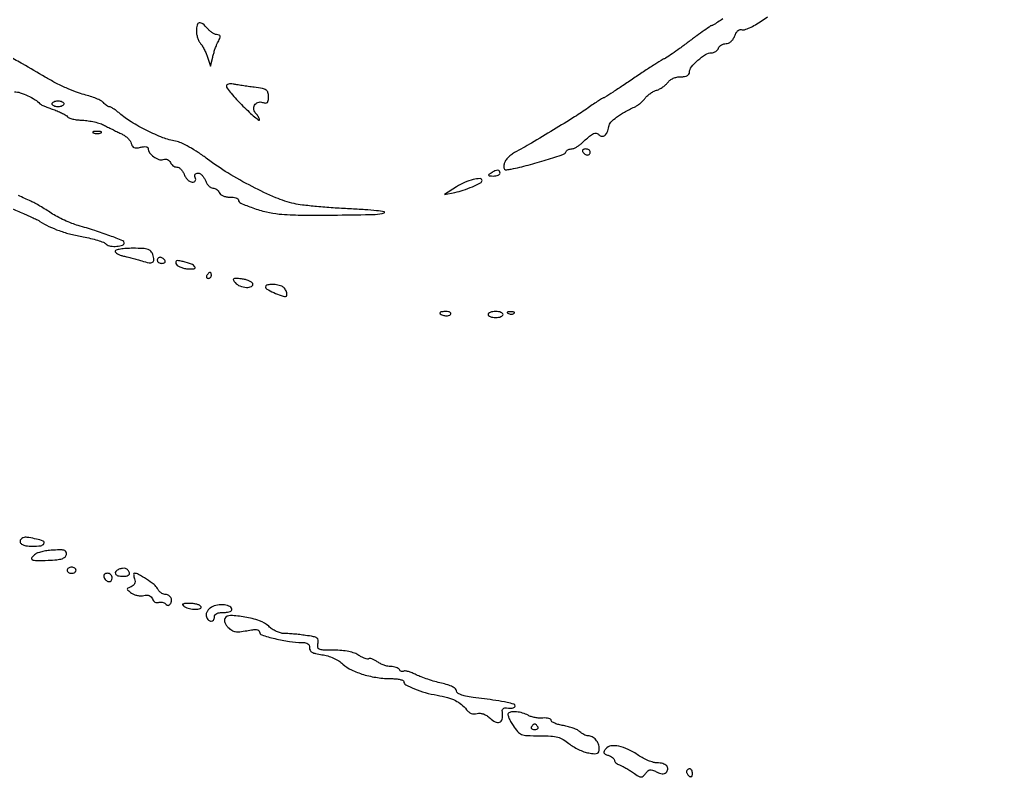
# Model space of a CAD drawing. Extents: x 0 to 2558, y 0 to 3412.
# Drawn here: x 735.3 to 1063, y 2691.9 to 2944 of the extents above; entities that cross this region are included whole.
import ezdxf

# ---------------------------------------------------------------- set-up
doc = ezdxf.new("R2010")
doc.units = 0

msp = doc.modelspace()

# ---------------------------------------------------------------- linework, layer by layer
for points in [[(1286.775, 2242.902503, 0.000001), (1177.44536, 2242.627485, 0.134519)], [(1176.555032, 2242.380365, -0.000002), (1098.265318, 2241.934774, -0.000173)], [(969.071219, 2944.227398, -0.000759), (965.76652, 2942.111691, -0.142948), (965.383836, 2942, 0.152384), (965.016012, 2941.885235, 0.001707), (962.860795, 2940.384375, 0.005093), (960.382621, 2938.608084, 0.003274), (957.543124, 2936.5, -0.003641), (954.699391, 2934.392009, -0.00562), (952.207833, 2932.615625, -0.002069), (950.048314, 2931.125523, -0.151098), (949.64243, 2931, 0.14175), (949.223604, 2930.878828, 0.001252), (946.407502, 2929.090625, 0.004203), (943.180052, 2926.991465, 0.002685), (939.462501, 2924.5, -0.00203), (935.755124, 2922.00831, -0.003227), (932.560068, 2919.909375, -0.000743), (929.749081, 2918.094535, -0.143933), (929.427484, 2918, 0.140902), (929.12275, 2917.912385, 0.002689), (927.718787, 2917.021773, 0.006298), (926.088615, 2915.946093, 0.004149), (924.239744, 2914.669867, -0.01276), (919.789862, 2911.710049, -0.003651), (912.743483, 2907.349757, -0.003823), (905.430273, 2902.974145, -0.008544), (899.790495, 2899.786475, 0.043503), (898.558575, 2898.971749, 0.041486), (897.464853, 2897.944255, 0.044386), (896.655733, 2896.868725, 0.10155), (896.305763, 2895.921317, 0.042838), (896.229389, 2894.762611, 0.248095), (896.516952, 2894.24387, 0.175712), (897.194153, 2894.085037, 0.020975), (898.7387, 2894.333406, 0.014566), (904.331931, 2895.646052, 0.01117), (910.362356, 2897.393083, 0.004408), (916.046566, 2899.233587, 0.234683), (916.833333, 2900.016558, -0.114336), (917.066235, 2900.392641, -0.069273), (917.484896, 2900.711114, -0.063643), (918.016827, 2900.926583, -0.064528), (918.583333, 2901, 0.088108), (919.260926, 2901.120336, 0.032634), (920.150299, 2901.514062, 0.031114), (921.08592, 2902.08028, 0.032644), (921.928324, 2902.75, -0.00606), (924.773578, 2905.269928, -0.062353), (926.077229, 2906.139346, -0.181974), (926.98703, 2906.233957, -0.133028), (927.87621, 2905.72379, 0.164431), (928.856523, 2905.238763, 0.208404), (929.81866, 2905.512743, 0.125041), (930.631723, 2906.619347, 0.051534), (931.152935, 2908.419087, -0.14237), (931.875847, 2909.871783, -0.043257), (933.710799, 2911.546398, -0.036337), (936.346806, 2913.275847, -0.02278), (939.649086, 2914.922035, 0.041717), (940.570485, 2915.425732, 0.025853), (941.563709, 2916.158093, 0.025856), (942.475815, 2916.988847, 0.041804), (943.149086, 2917.793423, -0.054562), (943.847436, 2918.586068, -0.031738), (944.837544, 2919.380339, -0.031396), (945.9439, 2920.058436, -0.045566), (947, 2920.5, 0.044295), (948.052897, 2920.937088, 0.03125), (949.149469, 2921.60112, 0.031691), (950.125624, 2922.375014, 0.056009), (950.806704, 2923.143459, -0.081666), (951.536862, 2923.887074, -0.054982), (952.570641, 2924.481318, -0.051617), (953.786138, 2924.868945, -0.051437), (955.056704, 2925, 0.034364), (956.36785, 2925.09022, 0.086911), (957.274651, 2925.381482, 0.131834), (957.804671, 2925.871628, 0.14151), (958, 2926.547966, -0.173857), (958.612123, 2928.255178, -0.039923), (960.773779, 2930.491834, -0.040869), (963.3087, 2932.382949, -0.136213), (965.281385, 2932.968399, 0.076167), (966.005411, 2933.092517, 0.063692), (966.708571, 2933.431342, 0.065434), (967.285452, 2933.924111, 0.091954), (967.638374, 2934.5, -0.09927), (968.001406, 2935.073553, -0.066853), (968.608237, 2935.559375, -0.063784), (969.35558, 2935.887929, -0.071823), (970.13174, 2936, 0.107534), (970.976315, 2936.183766, 0.075531), (971.793189, 2936.718098, 0.066415), (972.504815, 2937.549177, 0.053091), (973.038649, 2938.601655, -0.041168), (973.551484, 2939.675308, -0.086), (974.146029, 2940.381923, -0.121979), (974.794958, 2940.700996, -0.146185), (975.471156, 2940.649442, 0.17386), (976.319533, 2940.630666, 0.024874), (977.964752, 2941.27236, 0.025813), (979.905757, 2942.266244, 0.019426), (981.93315, 2943.547787, -0.008947), (983.93109, 2944.870095, -0.012169)], [(733.535183, 2920, -0.080371), (735.420965, 2919.694906, -0.029742), (737.927193, 2918.693132, -0.030032), (740.347887, 2917.371419, -0.063389), (742, 2916.017765, 0.095693), (742.377621, 2915.746905, 0.007317), (743.528125, 2915.237542, 0.009838), (744.93147, 2914.672985, 0.007336), (746.5, 2914.103739, -0.01604), (748.079217, 2913.499307, -0.019437), (749.516356, 2912.828889, -0.01837), (750.66719, 2912.181998, -0.112597), (751.151424, 2911.709553, 0.167018), (751.660972, 2911.308885, 0.027082), (752.889187, 2910.954094, 0.027326), (754.43925, 2910.684149, 0.021011), (756.152446, 2910.554093, -0.02856), (758.037219, 2910.382374, -0.020772), (760.105299, 2909.985715, -0.021097), (762.041805, 2909.443043, -0.042513), (763.501021, 2908.825432, 0.003391), (764.843219, 2908.129094, 0.002208), (766.40212, 2907.342362, 0.002221), (767.929816, 2906.588282, 0.004232), (769.165769, 2905.99792, -0.046078), (770.222786, 2905.379673, -0.040839), (771.195653, 2904.555296, -0.043064), (771.94975, 2903.660227, -0.089808), (772.332591, 2902.836171, 0.069728), (772.712106, 2901.925892, 0.163069), (773.263145, 2901.44912, 0.125503), (774.09665, 2901.33143, 0.034132), (775.416822, 2901.56848, -0.031629), (776.462573, 2901.761658, -0.067292), (777.283539, 2901.749383, -0.111783), (777.805781, 2901.545638, -0.249009), (778, 2901.179837, 0.159422), (778.459616, 2899.774967, 0.07569), (779.818514, 2898.410789, 0.075822), (781.518628, 2897.515096, 0.161602), (782.986948, 2897.495857, -0.074133), (783.751984, 2897.618797, -0.100182), (784.438442, 2897.487946, -0.107622), (784.985055, 2897.112, -0.097178), (785.350191, 2896.529801, 0.080763), (785.690944, 2895.944994, 0.065621), (786.221902, 2895.449379, 0.066542), (786.854601, 2895.114307, 0.08877), (787.493366, 2895, -0.134352), (788.158679, 2894.817942, -0.062548), (788.871596, 2894.265625, -0.055354), (789.520945, 2893.456244, -0.050596), (790, 2892.5, 0.053003), (790.484768, 2891.543839, 0.056672), (791.150613, 2890.734375, 0.063593), (791.887862, 2890.182931, 0.129514), (792.582238, 2890, 0.075197), (793.234903, 2890.098715, 0.165771), (793.637673, 2890.391627, 0.168494), (793.773789, 2890.865673, 0.078201), (793.638374, 2891.5, -0.075648), (793.503117, 2892.118193, -0.154582), (793.621047, 2892.59525, -0.16638), (793.982779, 2892.895004, -0.090808), (794.556136, 2893, -0.138604), (795.197287, 2892.818787, -0.061539), (795.890034, 2892.265625, -0.05418), (796.525684, 2891.456317, -0.048592), (797, 2890.5, 0.050596), (797.479055, 2889.543756, 0.055354), (798.128404, 2888.734375, 0.062548), (798.841321, 2888.182058, 0.134352), (799.506634, 2888, -0.087199), (800.144544, 2887.887897, -0.066411), (800.774738, 2887.559375, -0.06584), (801.301994, 2887.073416, -0.082244), (801.638374, 2886.5, 0.134491), (802.070802, 2885.911606, 0.065461), (802.877318, 2885.429364, 0.056246), (803.931597, 2885.108095, 0.045886), (805.106989, 2885, -0.027749), (806.215478, 2884.938434, -0.043594), (807.150178, 2884.750809, -0.054032), (807.8063, 2884.478657, -0.273974), (808, 2884.15169, 0.298125), (808.750682, 2883.004585, 0.018246), (812.742535, 2881.431607, 0.025865), (817.304148, 2880.08447, 0.036106), (821.5, 2879.39331, 0.02072), (828.821701, 2879.029533, 0.005054), (840.910497, 2879.052471, 0.00253), (853.428751, 2879.266132, 0.07728), (856.5, 2879.81353, 0.776108), (856.475786, 2880.116153, 0.014774), (853.946875, 2880.476153, 0.011384), (850.0458, 2880.824627, 0.00538), (845, 2881.105287, -0.006036), (839.464846, 2881.420457, -0.00623), (833.996875, 2881.866589, -0.006041), (829.270682, 2882.369208, -0.026369), (826.5, 2882.846974, -0.044858), (820.443179, 2884.808123, -0.01809), (812.56811, 2888.505655, -0.018001), (804.503309, 2893.02892, -0.025306), (797.684763, 2897.671224, 0.015708), (794.636443, 2899.833379, 0.019053), (791.644669, 2901.657058, 0.020327), (788.992746, 2902.999717, 0.064614), (787.097581, 2903.58383, -0.050858), (782.86972, 2904.760996, -0.022145), (777.534986, 2907.127136, -0.022212), (772.32394, 2910.015794, -0.041303), (768.431604, 2912.872521, 0.016207), (767.431022, 2913.687111, 0.02014), (766.447992, 2914.375053, 0.018848), (765.592553, 2914.879305, 0.124372), (765.114839, 2915, -0.114262), (764.700217, 2915.096005, -0.037511), (764.15617, 2915.414816, -0.035101), (763.585578, 2915.871741, -0.033181), (763.072917, 2916.412141, 0.100464), (762.299154, 2917.035062, 0.021171), (760.717572, 2917.770431, 0.02138), (758.777325, 2918.47897, 0.018839), (756.700472, 2919.053101, -0.034635), (754.168822, 2919.839773, -0.013013), (750.741545, 2921.274859, -0.012819), (747.07843, 2923.036243, -0.015213), (743.717552, 2924.89096, 0.003803), (736.239566, 2929.24321, 0.017682), (731.820483, 2931.567021, 0.025992)], [(1102.150613, 2258.328759, 0.000012), (1205.122254, 2258.377188, 0.008936)], [(732.366338, 2881.296336, 0.008851), (736.5, 2879.530568, -0.006931), (738.141405, 2878.836849, -0.006898), (739.765625, 2878.096807, -0.006784), (741.166971, 2877.411409, -0.026705), (742, 2876.932395, 0.033701), (744.94979, 2875.290624, 0.024562), (748.419799, 2873.858638, 0.022971), (752.279006, 2872.680313, 0.02016), (756.401234, 2871.80131, -0.015599), (758.848794, 2871.302694, -0.017663), (761.159945, 2870.669312, -0.017111), (763.073276, 2869.998886, -0.086675), (764.036876, 2869.415806, 0.139061), (765.457119, 2868.74591, 0.060064), (767.56537, 2868.65224, 0.065771), (769.4146, 2869.04047, 0.322543), (769.990167, 2869.866631, 0.303934), (769.55357, 2870.497132, 0.00464), (765.200627, 2872.164196, 0.011312), (760.189473, 2873.902172, 0.009034), (754.715542, 2875.55446, -0.024669), (752.578005, 2876.273295, -0.014533), (750.098203, 2877.329942, -0.01452), (747.676306, 2878.532599, -0.023995), (745.715542, 2879.702408, 0.007705), (743.918263, 2880.85566, 0.006729), (742.00394, 2882.007396, 0.006781), (740.245416, 2883.001703, 0.019913), (739, 2883.620642, -0.007959), (734.837192, 2885.566808, -0.004195)]]:
    msp.add_lwpolyline(points, format="xyb")
for points in [[(794, 2940.328741, 0.044096), (794.100606, 2939.190199, 0.033879), (794.402294, 2937.978409, 0.03477), (794.844293, 2936.875774, 0.066044), (795.369512, 2936.078741, -0.041438), (795.965885, 2935.263749, -0.017527), (796.632594, 2934.082505, -0.0172), (797.260269, 2932.764304, -0.021526), (797.746219, 2931.5), (798.753414, 2928.5), (799.43711, 2931.5, -0.014727), (799.767675, 2932.775827, -0.011802), (800.195977, 2934.128827, -0.011976), (800.651911, 2935.362024, -0.029486), (801.060403, 2936.236431, 0.016112), (801.814754, 2937.744672, 0.139216), (801.929596, 2938.480154, 0.297961), (801.599244, 2938.871623, 0.072803), (800.722241, 2939, -0.110654), (800.113627, 2939.136361, -0.037189), (799.31679, 2939.5875, -0.034867), (798.481607, 2940.234644, -0.033456), (797.732028, 2941, 0.041343), (796.134023, 2942.581034, 0.222408), (794.982496, 2942.887032, 0.294068), (794.232556, 2942.188427, 0.062283)], [(804, 2921.910356, 0.165154), (804.229409, 2921.234767, 0.009493), (805.615625, 2919.49826, 0.013641), (807.392892, 2917.471704, 0.009541), (809.5, 2915.282609, 0.007764), (811.610795, 2913.236369, 0.014688), (813.384375, 2911.665163, 0.012142), (814.760424, 2910.572044, 0.619253), (815, 2910.691304, 0.091178), (814.921294, 2911.119324, 0.035735), (814.667245, 2911.665826, 0.03389), (814.300706, 2912.232254, 0.035842), (813.867217, 2912.732783, -0.15084), (813.138158, 2914.112978, -0.176947), (813.378136, 2915.565678, -0.183781), (814.484045, 2916.484588, -0.160644), (815.995074, 2916.501563, 0.048929), (817.036199, 2916.280144, 0.218978), (817.613475, 2916.471051, 0.1763), (817.920597, 2917.073793, 0.030569), (818, 2918.371339, 0.069654), (817.805451, 2919.761105, 0.17969), (817.214722, 2920.564956, 0.099568), (815.981808, 2921.061662, 0.013891), (813.25, 2921.493323, -0.003141), (811.266417, 2921.763186, -0.002906), (809.234375, 2922.064714, -0.002899), (807.428491, 2922.35415, -0.009712), (806.25, 2922.573648, 0.044227), (805.368844, 2922.675582, 0.078523), (804.645821, 2922.581091, 0.116482), (804.174743, 2922.312249, 0.207995)], [(750, 2916, -0.191087), (749.848523, 2915.618118, -0.088204), (749.4125, 2915.29375, -0.068025), (748.765418, 2915.073693, -0.048028), (748, 2915, -0.048028), (747.234582, 2915.073693, -0.068025), (746.5875, 2915.29375, -0.088204), (746.151477, 2915.618118, -0.191087), (746, 2916, -0.191087), (746.151477, 2916.381882, -0.088204), (746.5875, 2916.70625, -0.068025), (747.234582, 2916.926307, -0.048028), (748, 2917, -0.048028), (748.765418, 2916.926307, -0.068025), (749.4125, 2916.70625, -0.088204), (749.848523, 2916.381882, -0.191087)], [(759.75, 2906.337719, 0.057986), (760.320008, 2906.181385, 0.037979), (761, 2906.12966, 0.037979), (761.679992, 2906.181385, 0.057986), (762.25, 2906.337719, 0.174857), (762.459382, 2906.525001, 0.447206), (762.398438, 2906.693942, 0.078554), (761.89144, 2906.810911, 0.017491), (761, 2906.842105, 0.017491), (760.10856, 2906.810911, 0.078554), (759.601562, 2906.693942, 0.447206), (759.540618, 2906.525001, 0.174857)], [(922.5, 2900, 0.06081), (922.806203, 2899.617485, 0.051032), (923.2129, 2899.29375, 0.053229), (923.653442, 2899.073302, 0.089642), (924.059017, 2899, 0.105429), (924.418051, 2899.076556, 0.099231), (924.723586, 2899.29375, 0.096318), (924.928382, 2899.618268, 0.092995), (925, 2900, 0.153634), (924.879982, 2900.381379, 0.097988), (924.542039, 2900.70625, 0.080552), (924.037096, 2900.925455, 0.062283), (923.440983, 2901, 0.066118), (922.889346, 2900.926733, 0.138808), (922.521475, 2900.70625, 0.191142), (922.392057, 2900.379648, 0.139169)], [(892, 2893, 0.023197), (891.271114, 2892.479509, 0.409657), (891.237851, 2892.218347, 0.220444), (891.555791, 2892.050422, 0.011293), (892.75, 2892.015313, 0.042523), (893.611405, 2892.082804, 0.062416), (894.339062, 2892.298248, 0.082215), (894.832025, 2892.618823, 0.210568), (895, 2893, 0.163584), (894.775753, 2893.667076, 0.234725), (894.227035, 2893.939692, 0.112355), (893.301377, 2893.729028, 0.031558)], [(880.5, 2888.450955), (876.5, 2885.912157), (880, 2886.576517, 0.033577), (882.777818, 2887.299778, 0.022917), (885.823196, 2888.472816, 0.014877), (888.530599, 2889.75817, 0.281554), (889, 2890.52568, 0.427223), (888.338649, 2891.158419, 0.048837), (886.061843, 2890.833368, 0.041626), (883.202817, 2889.877635, 0.039954)], [(767, 2867.019052, 0.212162), (767.186178, 2866.600037, 0.052643), (767.807812, 2866.147404, 0.044603), (768.697, 2865.734184, 0.032008), (769.75, 2865.42924, -0.007156), (771.039918, 2865.124218, -0.003555), (772.666557, 2864.702586, -0.003528), (774.346503, 2864.241644, -0.005172), (775.817002, 2863.810523, 0.022691), (778.310226, 2863.173478, 0.182768), (779.458061, 2863.354902, 0.294857), (779.881269, 2864.169746, 0.053274), (779.523918, 2865.924639, 0.106051), (778.903743, 2867.011213, 0.134758), (777.937143, 2867.634787, 0.065744), (776.258391, 2867.92942, 0.01061), (772.932612, 2868, 0.015545), (770.658321, 2867.929276, 0.025428), (768.742705, 2867.711847, 0.02303), (767.297042, 2867.403838, 0.34108)], [(781, 2864, 0.153634), (781.120018, 2863.618621, 0.097988), (781.457961, 2863.29375, 0.080552), (781.962904, 2863.074545, 0.062283), (782.559017, 2863, 0.066118), (783.110654, 2863.073267, 0.138808), (783.478525, 2863.29375, 0.191142), (783.607943, 2863.620352, 0.139169), (783.5, 2864, 0.06081), (783.193797, 2864.382515, 0.051032), (782.7871, 2864.70625, 0.053229), (782.346558, 2864.926698, 0.089642), (781.940983, 2865, 0.105429), (781.581949, 2864.923444, 0.099231), (781.276414, 2864.70625, 0.096318), (781.071618, 2864.381732, 0.092995)], [(787.196635, 2862.891131, 0.160722), (787.608387, 2862.333897, 0.050068), (788.525168, 2861.814264, 0.044205), (789.733285, 2861.404168, 0.036342), (791.077012, 2861.178703, 0.049098), (793.230078, 2861.188451, 0.551321), (793.541953, 2861.817236, 0.171581), (792.431657, 2862.721848, 0.025386), (789.619623, 2863.570368, 0.017031), (788.175242, 2863.875569, 0.112343), (787.442416, 2863.839216, 0.291456), (787.148623, 2863.51111, 0.120766)], [(797.5, 2859, 0.082592), (797.343488, 2858.6179, 0.161196), (797.3746, 2858.29375, 0.182303), (797.586039, 2858.078288, 0.108972), (797.940983, 2858, 0.093332), (798.345238, 2858.076123, 0.09642), (798.688914, 2858.29375, 0.099167), (798.918938, 2858.618444, 0.105053), (799, 2859, 0.042167), (798.967655, 2859.382849, 0.061769), (798.870461, 2859.70625, 0.081139), (798.727648, 2859.92554, 0.210953), (798.559017, 2860, 0.151918), (798.34829, 2859.934461, 0.038439), (798.066025, 2859.70625, 0.035638), (797.768994, 2859.382774, 0.029505)], [(806.935868, 2856.577274, 0.12907), (808.464085, 2855.483147, 0.077268), (810.661867, 2855.01379, 0.117185), (812.336347, 2855.313542, 0.387158), (812.756322, 2856.25, 0.169218), (812.371524, 2856.753609, 0.046742), (811.479643, 2857.228949, 0.041587), (810.30253, 2857.610075, 0.033235), (808.986412, 2857.827274, 0.008776), (807.029297, 2857.983307, 0.153553), (806.417769, 2857.831892, 0.410756), (806.322152, 2857.447606, 0.039295)], [(817, 2855.097825, 0.277594), (817.385572, 2854.456851, 0.012926), (819.748716, 2853.280607, 0.019531), (822.161985, 2852.269002, 0.089709), (823.649223, 2852, 0.394657), (824.104235, 2852.425405, 0.104192), (823.95133, 2853.507273, 0.073031), (823.293454, 2854.729333, 0.142132), (822.418213, 2855.393011, 0.051419), (820.639149, 2855.873261, 0.053887), (818.82782, 2855.969793, 0.066216), (817.441021, 2855.707877, 0.323609)], [(875, 2846.606989, 0.291414), (875.381399, 2846.008169, 0.069655), (876.563391, 2845.645818, 0.0667), (877.844913, 2845.613548, 0.231296), (878.526992, 2846.043674, 0.214542), (878.57458, 2846.405148, 0.177225), (878.339579, 2846.719079, 0.099152), (877.806756, 2846.931736, 0.045552), (877.059017, 2847, 0.017964), (876.269748, 2846.971635, 0.029198), (875.604836, 2846.884553, 0.029196), (875.112513, 2846.760424, 0.327354)], [(891, 2846, 0.226478), (891.182831, 2845.617064, 0.074992), (891.734375, 2845.29375, 0.057076), (892.542644, 2845.073116, 0.038131), (893.5, 2845, 0.038131), (894.457356, 2845.073116, 0.057076), (895.265625, 2845.29375, 0.074992), (895.817169, 2845.617064, 0.226478), (896, 2846, 0.226478), (895.817169, 2846.382936, 0.074992), (895.265625, 2846.70625, 0.057076), (894.457356, 2846.926884, 0.038131), (893.5, 2847, 0.038131), (892.542644, 2846.926884, 0.057076), (891.734375, 2846.70625, 0.074992), (891.182831, 2846.382936, 0.226478)], [(897.8125, 2846.316886, 0.051402), (898.359369, 2846.160852, 0.05415), (898.916927, 2846.123424, 0.060344), (899.402231, 2846.202593, 0.126455), (899.729167, 2846.395833, 0.296942), (899.77538, 2846.614691, 0.208169), (899.592839, 2846.799335, 0.077125), (899.112848, 2846.910055, 0.028489), (898.416667, 2846.921053, 0.018894), (897.670344, 2846.862007, 0.168741), (897.37858, 2846.720685, 0.470617), (897.395823, 2846.538436, 0.054073)], [(735.693853, 2771.36052, 0.227481), (735.386134, 2770.485185, 0.230551), (735.878288, 2769.704501, 0.100789), (737.333151, 2769.166449, 0.038352), (739.5, 2769, 0.031996), (742.261909, 2769.176919, 0.235141), (743.329065, 2769.891178, 0.452228), (743.046459, 2770.715338, 0.048451), (740.858769, 2771.378246, 0.005816), (738.324473, 2771.854517, 0.04442), (737.117575, 2771.957776, 0.099101), (736.349289, 2771.801246, 0.097015)], [(740.537903, 2766.389757, 0.06174), (739.286228, 2765.226947, 0.486974), (739.426864, 2764.558883, 0.115926), (740.835725, 2764.234729, 0.008944), (744.741626, 2764.322876, 0.012641), (747.648224, 2764.51421, 0.053667), (749.354345, 2764.85694, 0.104333), (750.333871, 2765.409212, 0.166319), (750.806838, 2766.235509, 0.142198), (750.729918, 2767.066975, 0.218151), (750.217456, 2767.560398, 0.083859), (749.044885, 2767.761163, 0.012033), (746.603115, 2767.707877, 0.020622), (744.7571, 2767.546641, 0.021413), (742.953944, 2767.23493, 0.02171), (741.424098, 2766.832198, 0.081294)], [(751, 2761, 0.148195), (751.115568, 2760.618646, 0.098894), (751.440625, 2760.29375, 0.082425), (751.926543, 2760.074694, 0.064853), (752.5, 2760, 0.064853), (753.073457, 2760.074694, 0.082425), (753.559375, 2760.29375, 0.098894), (753.884432, 2760.618646, 0.148195), (754, 2761, 0.148195), (753.884432, 2761.381354, 0.098894), (753.559375, 2761.70625, 0.082425), (753.073457, 2761.925306, 0.064853), (752.5, 2762, 0.064853), (751.926543, 2761.925306, 0.082425), (751.440625, 2761.70625, 0.098894), (751.115568, 2761.381354, 0.148195)], [(763.229167, 2758.8125, 0.113253), (763.877068, 2757.749304, 0.165501), (764.846361, 2757.257027, 0.244413), (765.653027, 2757.540134, 0.190724), (766, 2758.416667, 0.099038), (765.879125, 2759.020927, 0.097945), (765.534896, 2759.534896, 0.097945), (765.020927, 2759.879125, 0.099038), (764.416667, 2760, 0.077096), (763.841384, 2759.910766, 0.119977), (763.414714, 2759.651172, 0.144529), (763.204183, 2759.264262, 0.134046)], [(768.25, 2761.333333, 0.104495), (767.193609, 2760.627946, 0.334991), (767.092635, 2759.839276, 0.205092), (767.938054, 2759.200476, 0.0607), (769.583333, 2759, 0.038154), (770.610835, 2759.078521, 0.086414), (771.347269, 2759.326613, 0.146345), (771.730167, 2759.711485, 0.206343), (771.770833, 2760.1875, 0.105913), (771.265195, 2761.044994, 0.128789), (770.482895, 2761.547307, 0.110386), (769.456004, 2761.644899, 0.063931)], [(773.462413, 2758.118425, -0.068717), (773.611239, 2757.252022, -0.116512), (773.466424, 2756.534246, -0.119186), (773.019364, 2755.967998, -0.074), (772.279801, 2755.547004, 0.021427), (771.233389, 2755.088943, 0.30336), (771.038022, 2754.752629, 0.21007), (771.246595, 2754.34898, 0.011312), (772.411687, 2753.450109, 0.063177), (773.305406, 2752.952178, 0.044386), (774.408882, 2752.618782, 0.044687), (775.542655, 2752.487379, 0.068099), (776.526152, 2752.59592, -0.052611), (777.544364, 2752.740217, -0.103389), (778.346975, 2752.60212, -0.120237), (778.948932, 2752.176217, -0.087548), (779.372894, 2751.470637, 0.080174), (779.722317, 2750.869335, 0.091386), (780.230048, 2750.439845, 0.100748), (780.814623, 2750.246755, 0.12175), (781.386574, 2750.318101, -0.079889), (781.985519, 2750.443864, -0.062082), (782.650326, 2750.392922, -0.06251), (783.277419, 2750.181389, -0.083998), (783.765277, 2749.834723, 0.061631), (784.251535, 2749.455546, 0.147466), (784.69074, 2749.345098, 0.163641), (785.087443, 2749.499359, 0.080662), (785.446149, 2749.912868, 0.136291), (785.751044, 2750.962641, 0.145957), (785.458172, 2751.988403, 0.137004), (784.629024, 2752.731168, 0.11505), (783.476167, 2753, -0.112311), (782.862813, 2753.139532, -0.055366), (782.180844, 2753.565183, -0.050896), (781.538853, 2754.18809, -0.051892), (781.04066, 2754.924026, 0.103307), (779.915056, 2756.267793, 0.02212), (777.431276, 2758.053767, 0.021064), (774.813857, 2759.612228, 0.124366), (773.278974, 2760, 0.395066), (773.155334, 2759.88424, 0.040773), (773.162188, 2759.447287, 0.033683), (773.262997, 2758.840096, 0.018869)], [(790, 2749, 0.086211), (791.692887, 2748.280789, 0.057498), (793.790768, 2748.038739, 0.091939), (795.268236, 2748.312729, 0.470062), (795.5, 2749, 0.154173), (795.053108, 2749.385117, 0.038112), (794.126162, 2749.701752, 0.035387), (792.957871, 2749.917041, 0.02908), (791.690983, 2749.984687, 0.010855), (790.108884, 2749.94274, 0.120351), (789.506949, 2749.764579, 0.473384), (789.458828, 2749.464916, 0.068112)], [(798.607552, 2748.454985, 0.060813), (797.915066, 2747.806175, 0.071675), (797.443336, 2747.042549, 0.080662), (797.24375, 2746.258584, 0.114173), (797.34319, 2745.548044, 0.098628), (798.037757, 2744.447608, 0.200907), (798.956717, 2744.043146, 0.265022), (799.702426, 2744.450578, 0.139039), (800, 2745.5, -0.154108), (800.206111, 2746.15284, -0.12728), (800.763889, 2746.628378, -0.081409), (801.714457, 2746.91237, -0.031975), (803.083333, 2747, 0.029753), (804.327281, 2747.074088, 0.070471), (805.222071, 2747.311821, 0.127049), (805.705368, 2747.681625, 0.251793), (805.785437, 2748.14369, 0.230652), (804.828602, 2749.120389, 0.074878), (802.789551, 2749.518504, 0.067809), (800.460397, 2749.303452, 0.101317)], [(803.474714, 2744.959087, 0.16158), (803.337267, 2744.380374, 0.070335), (803.517743, 2743.601319, 0.059123), (803.96581, 2742.753515, 0.048018), (804.628644, 2741.966985, 0.058994), (805.786024, 2741.074797, 0.093175), (806.958671, 2740.64268, 0.068442), (808.457423, 2740.596845, 0.019872), (810.75, 2740.933577, -0.013937), (812.797046, 2741.259107, -0.057719), (814.047019, 2741.277261, -0.130105), (814.734251, 2741.018943, -0.242729), (815, 2740.503778, 0.328755), (815.72708, 2739.517487, 0.014), (820.147486, 2738.283158, 0.022768), (824.95471, 2737.314836, 0.038329), (829.05567, 2737, -0.035754), (830.32731, 2736.908952, -0.112116), (831.12221, 2736.604061, -0.163394), (831.537911, 2736.065459, -0.103769), (831.638889, 2735.272063, 0.14783), (831.823095, 2734.421711, 0.13865), (832.450707, 2733.790331, 0.074658), (833.672562, 2733.325102, 0.019252), (835.755235, 2732.954139, -0.03777), (837.67286, 2732.538841, -0.03313), (839.595164, 2731.826203, -0.033985), (841.348009, 2730.893075, -0.047739), (842.755235, 2729.817642, 0.07626), (845.575188, 2727.906069, 0.038577), (849.591761, 2726.364889, 0.03606), (854.222817, 2725.343012, 0.036288), (858.94282, 2725, -0.022945), (860.497723, 2724.928609, -0.036711), (861.808203, 2724.710192, -0.042149), (862.748536, 2724.395665, -0.299437), (863, 2724.01342, 0.276315), (863.634491, 2722.952952, 0.026071), (866.492249, 2721.606493, 0.029519), (870.131373, 2720.363421, 0.025698), (874.063395, 2719.489289, -0.025316), (877.476577, 2718.733237, -0.047353), (880.118657, 2717.728945, -0.05671), (882.188242, 2716.398957, -0.060594), (883.854792, 2714.663957, 0.063546), (884.581427, 2713.916329, 0.080024), (885.421344, 2713.443192, 0.081951), (886.350909, 2713.264646, 0.070618), (887.340071, 2713.37868, -0.082479), (888.375848, 2713.473398, -0.066464), (889.471496, 2713.244302, -0.05935), (890.579171, 2712.699061, -0.044582), (891.649072, 2711.859954, 0.069814), (893.402206, 2710.62212, 0.207335), (894.838897, 2710.526426, 0.252007), (895.701139, 2711.480855, 0.094758), (895.79785, 2713.33859, -0.044528), (895.745441, 2714.430878, -0.195328), (896.007528, 2715.007129, -0.186187), (896.607352, 2715.253681, -0.040019), (897.75, 2715.187142, 0.040116), (898.611826, 2715.137122, 0.064326), (899.339062, 2715.247546, 0.090823), (899.828668, 2715.490313, 0.236606), (900, 2715.832106, 0.323378), (899.516714, 2716.50121, 0.028066), (897.367625, 2717.081256, 0.016748), (893.57937, 2717.747199, 0.002571), (886, 2718.77961, -0.015756), (883.52206, 2719.183943, -0.044671), (881.841753, 2719.671748, -0.072627), (880.831505, 2720.245924, -0.231237), (880.5, 2720.924404, 0.220634), (880.188797, 2721.59532, 0.057656), (879.174673, 2722.269924, 0.042254), (877.603465, 2722.910915, 0.020312), (875.5, 2723.47561, -0.014716), (873.339058, 2724.029892, -0.010821), (870.978383, 2724.765719, -0.010954), (868.773667, 2725.559788, -0.023836), (867.128537, 2726.285154, 0.019968), (865.778248, 2726.893035, 0.026868), (864.509669, 2727.32664, 0.026131), (863.455894, 2727.566029, 0.183185), (862.947636, 2727.467637, -0.124756), (862.590577, 2727.355091, -0.100781), (862.19146, 2727.412869, -0.090403), (861.811078, 2727.633178, -0.078144), (861.510081, 2727.983688, 0.121172), (861.112459, 2728.373947, 0.048028), (860.414797, 2728.701458, 0.043872), (859.558735, 2728.924826, 0.041911), (858.663489, 2729, -0.056216), (857.64907, 2729.114414, -0.029255), (856.424833, 2729.470587, -0.028677), (855.19604, 2729.988595, -0.0387), (854.157839, 2730.601999, 0.028445), (853.237654, 2731.171421, 0.0414), (852.364654, 2731.555543, 0.048291), (851.648936, 2731.727091, 0.235235), (851.265158, 2731.598491, -0.243107), (850.868549, 2731.47213, -0.041876), (850.079695, 2731.67543, -0.037424), (849.112148, 2732.09681, -0.025472), (848.079826, 2732.710695, 0.060875), (846.601267, 2733.453993, 0.034976), (844.678477, 2733.995047, 0.030066), (842.366788, 2734.330868, 0.020215), (839.700155, 2734.447536, -0.006911), (836.141431, 2734.50847, -0.089508), (834.849115, 2734.783219, -0.270016), (834.365458, 2735.412463, -0.093715), (834.435593, 2736.599405, 0.085439), (834.524229, 2737.772086, 0.223882), (834.103973, 2738.480351, 0.102791), (832.991994, 2738.937321, 0.012209), (830.345867, 2739.366072, 0.006449), (828.387748, 2739.608777, 0.005592), (826.328714, 2739.813784, 0.005634), (824.459758, 2739.957575, 0.016381), (823.165148, 2740, -0.072904), (822.002211, 2740.170472, -0.036447), (820.609729, 2740.700916, -0.035215), (819.220666, 2741.472849, -0.043442), (818.054719, 2742.386097, 0.105972), (815.014111, 2744.209257, 0.038594), (810.123242, 2745.467608, 0.034702), (805.367489, 2745.970248, 0.269544)], [(897.727107, 2713.393773, 0.267562), (897.612882, 2712.968709, 0.029413), (897.942142, 2711.972341, 0.029645), (898.515459, 2710.74578, 0.019533), (899.31044, 2709.406152, 0.033881), (900.817505, 2707.392007, 0.124383), (902.109587, 2706.482794, 0.081492), (903.961405, 2706.101482, 0.009649), (908.173275, 2706.012379, -0.013456), (911.892312, 2705.905369, -0.050776), (914.191009, 2705.541145, -0.069099), (915.989775, 2704.787869, -0.041259), (917.884959, 2703.443347, 0.03827), (919.306349, 2702.422144, 0.025555), (921.070215, 2701.469043, 0.025762), (922.886489, 2700.716524, 0.045131), (924.461684, 2700.312505, 0.016227), (926.424516, 2700.059036, 0.116042), (927.366213, 2700.187019, 0.224344), (927.839718, 2700.681941, 0.080651), (928, 2701.669158, 0.092351), (927.703065, 2703.263083, 0.087246), (926.849657, 2704.679027, 0.092445), (925.615964, 2705.65636, 0.122001), (924.228571, 2706, -0.077532), (923.605212, 2706.097245, -0.038188), (922.860071, 2706.399929, -0.036718), (922.117806, 2706.840427, -0.04413), (921.495683, 2707.36146, 0.082548), (920.700875, 2707.929693, 0.025268), (919.339437, 2708.514034, 0.02453), (917.723984, 2709.024136, 0.024565), (916.067111, 2709.373278, -0.02399), (914.508941, 2709.699749, -0.036095), (913.194714, 2710.14501, -0.039948), (912.250707, 2710.634883, -0.258611), (912, 2711.087184, 0.2473), (911.796171, 2711.474089, 0.080121), (911.192188, 2711.759283, 0.058163), (910.303443, 2711.907324, 0.036613), (909.25, 2711.881687, -0.042167), (908.037454, 2711.865631, -0.028558), (906.666187, 2712.042317, -0.028823), (905.351304, 2712.368096, -0.049952), (904.315741, 2712.806321, 0.052364), (902.483884, 2713.57115, 0.050532), (900.510978, 2713.950383, 0.055357), (898.777782, 2713.912809, 0.164747)], [(907.5, 2709, -0.146489), (907.602013, 2708.620597, -0.191582), (907.461189, 2708.29375, -0.134005), (907.074636, 2708.072951, -0.063222), (906.5, 2708, -0.063222), (905.925364, 2708.072951, -0.134005), (905.538811, 2708.29375, -0.191582), (905.397987, 2708.620597, -0.146489), (905.5, 2709, -0.025622), (905.764631, 2709.382847, -0.032351), (906.048689, 2709.70625, -0.033983), (906.313296, 2709.937141, -0.163822), (906.5, 2710, -0.163822), (906.686704, 2709.937141, -0.033983), (906.951311, 2709.70625, -0.032351), (907.235369, 2709.382847, -0.025622)], [(930.141337, 2701.670301, 0.040556), (929.566386, 2700.850568, 0.225908), (929.521365, 2700.329762, 0.197921), (929.900661, 2699.921731, 0.030949), (930.94735, 2699.51671, -0.039992), (931.732886, 2699.196313, -0.049932), (932.397034, 2698.773424, -0.058362), (932.854935, 2698.317377, -0.169299), (933, 2697.901228, 0.148358), (933.125919, 2697.486192, 0.06069), (933.514063, 2697.034948, 0.052819), (934.080486, 2696.618778, 0.045503), (934.75, 2696.30589, -0.031348), (935.612754, 2695.932028, -0.010797), (936.811129, 2695.287929, -0.01068), (938.105305, 2694.518954, -0.012176), (939.309162, 2693.727054, 0.012769), (941.061, 2692.577662, 0.12655), (941.893813, 2692.316974, 0.207202), (942.555883, 2692.563932, 0.043472), (943.388327, 2693.516391, -0.048056), (944.155204, 2694.377796, -0.151774), (944.844473, 2694.707441, -0.129028), (945.66977, 2694.614796, -0.030752), (946.936524, 2694.033971, 0.035207), (948.002055, 2693.55684, 0.071528), (948.89829, 2693.367862, 0.095345), (949.633666, 2693.460351, 0.118087), (950.220227, 2693.820227, 0.168024), (950.758984, 2694.92857, 0.221453), (950.413874, 2695.982843, 0.139175), (949.146235, 2696.746154, 0.066454), (947.244734, 2697, -0.067737), (945.982888, 2697.171736, -0.027279), (944.330975, 2697.728491, -0.026383), (942.592653, 2698.530729, -0.03023), (941.028904, 2699.479969, 0.039001), (937.620163, 2701.46829, 0.062973), (934.440319, 2702.53728, 0.08416), (931.842634, 2702.6168, 0.187334)], [(957, 2694.059017, 0.089642), (957.073302, 2693.653442, 0.053229), (957.29375, 2693.2129, 0.051032), (957.617485, 2692.806203, 0.06081), (958, 2692.5, 0.139169), (958.379648, 2692.392057, 0.191142), (958.70625, 2692.521475, 0.138808), (958.926733, 2692.889346, 0.066118), (959, 2693.440983, 0.062283), (958.925455, 2694.037096, 0.080552), (958.70625, 2694.542039, 0.097988), (958.381379, 2694.879982, 0.153634), (958, 2695, 0.092995), (957.618268, 2694.928382, 0.096318), (957.29375, 2694.723586, 0.099231), (957.076556, 2694.418051, 0.105429)]]:
    msp.add_lwpolyline(points, format="xyb", close=True)

doc.saveas('drawing.dxf')
